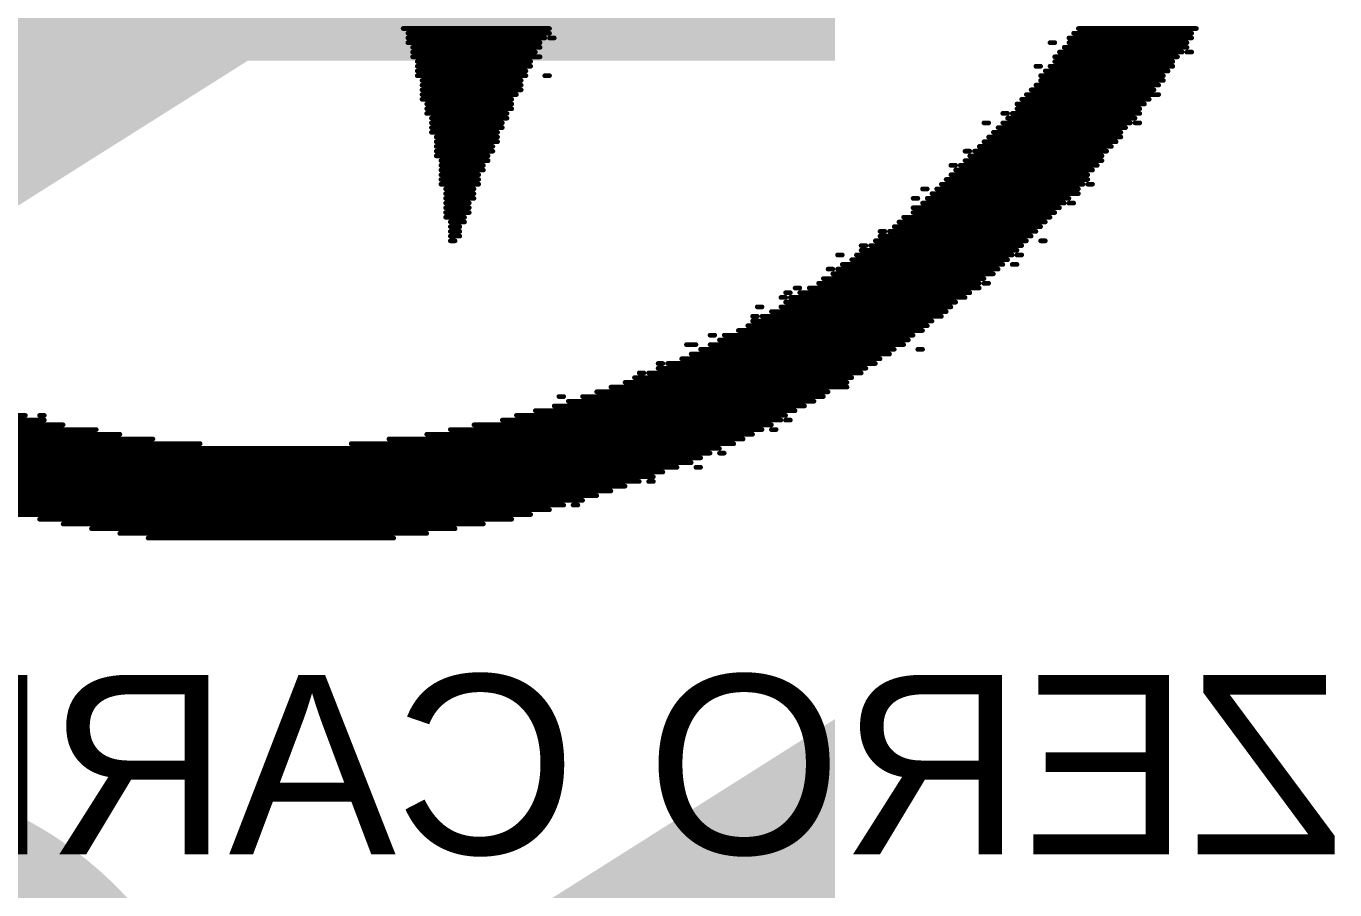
# Model space of a CAD drawing. Header units: millimetres. Extents: x -6 to 194, y -120 to 229.
# Drawn here: x 39.46 to 46.5, y 125.44 to 130.09 of the extents above; entities that cross this region are included whole.
import ezdxf

# ---------------------------------------------------------------- set-up
doc = ezdxf.new("R2010")
doc.units = ezdxf.units.MM
doc.layers.add('BottomOverlay', color=54, linetype='Continuous')
doc.layers.add('TopOverlay', color=2, linetype='Continuous')
doc.styles.add('Arial', font='', dxfattribs={"height": 0.2})
doc.styles.get('Arial').set_extended_font_data('Arial')

msp = doc.modelspace()

# ---------------------------------------------------------------- linework, layer by layer
at = {"layer": 'BottomOverlay', "const_width": 0.0254}
for points in [[(41.4909, 130.0734), (42.2783, 130.0734)], [(41.5163, 130.048), (42.2783, 130.048)], [(41.5163, 130.0226), (42.2529, 130.0226)], [(42.2783, 130.0226), (42.3037, 130.0226)], [(45.0723, 130.0226), (45.7327, 130.0226)], [(45.0977, 130.048), (45.7327, 130.048)], [(45.1231, 130.0734), (45.7581, 130.0734)], [(41.5163, 129.9972), (42.2275, 129.9972)], [(41.5417, 129.9718), (42.2275, 129.9718)], [(41.5417, 129.9464), (42.2021, 129.9464)], [(44.9707, 129.9972), (44.9961, 129.9972)], [(45.0215, 129.9464), (45.6819, 129.9464)], [(45.0469, 129.9718), (45.7073, 129.9718)], [(45.0723, 129.9972), (45.7073, 129.9972)], [(45.7073, 129.9464), (45.7327, 129.9464)], [(41.5417, 129.921), (42.2275, 129.921)], [(41.5671, 129.8956), (42.1767, 129.8956)], [(41.5671, 129.8702), (42.1767, 129.8702)], [(44.8945, 129.8702), (44.9199, 129.8702)], [(44.9707, 129.8702), (45.6311, 129.8702)], [(44.9961, 129.921), (45.6565, 129.921)], [(44.9961, 129.8956), (45.6311, 129.8956)], [(41.5671, 129.8448), (42.1513, 129.8448)], [(41.5671, 129.8194), (42.1513, 129.8194)], [(42.2529, 129.8194), (42.2783, 129.8194)], [(44.9199, 129.8194), (45.5803, 129.8194)], [(44.9453, 129.8448), (45.6057, 129.8448)], [(41.5925, 129.794), (42.1259, 129.794)], [(41.5925, 129.7686), (42.1259, 129.7686)], [(41.5925, 129.7432), (42.1259, 129.7432)], [(44.8691, 129.7432), (45.5295, 129.7432)], [(44.8945, 129.7686), (45.5549, 129.7686)], [(44.9199, 129.794), (45.5803, 129.794)], [(41.5925, 129.7178), (42.1005, 129.7178)], [(41.5925, 129.6924), (42.0751, 129.6924)], [(41.6179, 129.667), (42.0751, 129.667)], [(44.7929, 129.667), (45.4787, 129.667)], [(44.8183, 129.6924), (45.5041, 129.6924)], [(44.8437, 129.7178), (45.5549, 129.7178)], [(41.6179, 129.6416), (42.0751, 129.6416)], [(41.6179, 129.6162), (42.0497, 129.6162)], [(41.6433, 129.5908), (42.0497, 129.5908)], [(44.7167, 129.6162), (44.7421, 129.6162)], [(44.7421, 129.5908), (45.4279, 129.5908)], [(44.7675, 129.6162), (45.4533, 129.6162)], [(44.7929, 129.6416), (45.4533, 129.6416)], [(41.6433, 129.5654), (42.0243, 129.5654)], [(41.6433, 129.54), (42.0243, 129.54)], [(44.6151, 129.5654), (44.6405, 129.5654)], [(44.6913, 129.54), (45.3771, 129.54)], [(44.7167, 129.5654), (45.4025, 129.5654)], [(45.4279, 129.5654), (45.4533, 129.5654)], [(41.6433, 129.5146), (41.9989, 129.5146)], [(41.6687, 129.4892), (41.9989, 129.4892)], [(41.6687, 129.4638), (41.9989, 129.4638)], [(44.6151, 129.4638), (45.3263, 129.4638)], [(44.6405, 129.4892), (45.3517, 129.4892)], [(44.6659, 129.5146), (45.3517, 129.5146)], [(41.6687, 129.4384), (41.9735, 129.4384)], [(41.6687, 129.413), (41.9735, 129.413)], [(41.6687, 129.3876), (41.9481, 129.3876)], [(44.5135, 129.413), (44.5389, 129.413)], [(44.5389, 129.3876), (45.2501, 129.3876)], [(44.5643, 129.413), (45.2755, 129.413)], [(44.5897, 129.4384), (45.3009, 129.4384)], [(41.6941, 129.3622), (41.9481, 129.3622)], [(41.6941, 129.3368), (41.9227, 129.3368)], [(41.6941, 129.3114), (41.9227, 129.3114)], [(44.4373, 129.3368), (44.4627, 129.3368)], [(44.4627, 129.3114), (45.1993, 129.3114)], [(44.4881, 129.3368), (45.2247, 129.3368)], [(44.5135, 129.3622), (45.2501, 129.3622)], [(41.6941, 129.286), (41.8973, 129.286)], [(41.6941, 129.2606), (41.8973, 129.2606)], [(41.6941, 129.2352), (41.8973, 129.2352)], [(44.3865, 129.2352), (45.1485, 129.2352)], [(44.4119, 129.2606), (45.1739, 129.2606)], [(44.4373, 129.286), (45.1739, 129.286)], [(45.1739, 129.2352), (45.1993, 129.2352)], [(41.7195, 129.2098), (41.8719, 129.2098)], [(41.7195, 129.1844), (41.8719, 129.1844)], [(44.2849, 129.2098), (44.3103, 129.2098)], [(44.3357, 129.1844), (45.1231, 129.1844)], [(44.3611, 129.2098), (45.1231, 129.2098)], [(41.7195, 129.159), (41.8719, 129.159)], [(41.7195, 129.1336), (41.8465, 129.1336)], [(41.7195, 129.1082), (41.8465, 129.1082)], [(44.2341, 129.159), (44.2595, 129.159)], [(44.2341, 129.1082), (45.0215, 129.1082)], [(44.2849, 129.1336), (45.0469, 129.1336)], [(44.3103, 129.159), (45.0723, 129.159)], [(45.0723, 129.1336), (45.0977, 129.1336)], [(41.7195, 129.0828), (41.8465, 129.0828)], [(41.7195, 129.0574), (41.8211, 129.0574)], [(41.7449, 129.032), (41.8211, 129.032)], [(44.1579, 129.032), (44.9453, 129.032)], [(44.1833, 129.0574), (44.9707, 129.0574)], [(44.2341, 129.0828), (44.9961, 129.0828)], [(41.7449, 129.0066), (41.7957, 129.0066)], [(41.7449, 128.9812), (41.7957, 128.9812)], [(41.7449, 128.9558), (41.7957, 128.9558)], [(44.0563, 128.9812), (44.0817, 128.9812)], [(44.0563, 128.9558), (44.8691, 128.9558)], [(44.1071, 128.9812), (44.8945, 128.9812)], [(44.1325, 129.0066), (44.9199, 129.0066)], [(41.7449, 128.9304), (41.7703, 128.9304)], [(43.9547, 128.905), (43.9801, 128.905)], [(44.0055, 128.905), (44.8183, 128.905)], [(44.0309, 128.9304), (44.8437, 128.9304)], [(44.9199, 128.9304), (44.9453, 128.9304)], [(43.8277, 128.8542), (43.8531, 128.8542)], [(43.9039, 128.8288), (44.7421, 128.8288)], [(43.9293, 128.8542), (44.7675, 128.8542)], [(43.9547, 128.8796), (44.7929, 128.8796)], [(44.7929, 128.8542), (44.8183, 128.8542)], [(43.7769, 128.778), (43.8023, 128.778)], [(43.8023, 128.7526), (44.6659, 128.7526)], [(43.8277, 128.778), (44.6913, 128.778)], [(43.8531, 128.8034), (44.7167, 128.8034)], [(44.7675, 128.8034), (44.7929, 128.8034)], [(43.5991, 128.6764), (43.6245, 128.6764)], [(43.6753, 128.6764), (44.5897, 128.6764)], [(43.7261, 128.7018), (44.5897, 128.7018)], [(43.7515, 128.7272), (44.6151, 128.7272)], [(44.6151, 128.7018), (44.6405, 128.7018)], [(43.5229, 128.6256), (43.5483, 128.6256)], [(43.5483, 128.651), (43.5737, 128.651)], [(43.5737, 128.6256), (44.5135, 128.6256)], [(43.6245, 128.651), (44.5389, 128.651)], [(43.3959, 128.5748), (43.4213, 128.5748)], [(43.4721, 128.5494), (44.4119, 128.5494)], [(43.5229, 128.5748), (44.4373, 128.5748)], [(43.5483, 128.6002), (44.4627, 128.6002)], [(43.3451, 128.4732), (44.3103, 128.4732)], [(43.3705, 128.524), (43.3959, 128.524)], [(43.3705, 128.4986), (44.3357, 128.4986)], [(43.4213, 128.524), (44.3865, 128.524)], [(43.1419, 128.4224), (43.1673, 128.4224)], [(43.1927, 128.397), (44.2087, 128.397)], [(43.2181, 128.4224), (44.2341, 128.4224)], [(43.2943, 128.4478), (44.2849, 128.4478)], [(43.0149, 128.3716), (43.0657, 128.3716)], [(43.0403, 128.3208), (44.1071, 128.3208)], [(43.0911, 128.3462), (44.1325, 128.3462)], [(43.1419, 128.3716), (44.1833, 128.3716)], [(44.2595, 128.3462), (44.2849, 128.3462)], [(42.8625, 128.27), (42.8879, 128.27)], [(42.9133, 128.27), (44.0309, 128.27)], [(42.9895, 128.2954), (44.0563, 128.2954)], [(42.7355, 128.1938), (43.9039, 128.1938)], [(42.7609, 128.2192), (42.7863, 128.2192)], [(42.8117, 128.2192), (43.9547, 128.2192)], [(42.8625, 128.2446), (43.9801, 128.2446)], [(42.5323, 128.1176), (43.7769, 128.1176)], [(42.6085, 128.143), (43.8785, 128.143)], [(42.6847, 128.1684), (43.8785, 128.1684)], [(42.3037, 128.0414), (43.6499, 128.0414)], [(42.3291, 128.0922), (42.3545, 128.0922)], [(42.3799, 128.0668), (43.7007, 128.0668)], [(42.4561, 128.0922), (43.7515, 128.0922)], [(38.0365, 127.9906), (39.4589, 127.9906)], [(39.5351, 127.9906), (39.5605, 127.9906)], [(42.1005, 127.9906), (43.5483, 127.9906)], [(42.2021, 128.016), (43.5991, 128.016)], [(38.0873, 127.9652), (39.5605, 127.9652)], [(38.1127, 127.9398), (39.6621, 127.9398)], [(38.1889, 127.9144), (39.8399, 127.9144)], [(41.7449, 127.9144), (43.4213, 127.9144)], [(41.8719, 127.9398), (43.4721, 127.9398)], [(42.0243, 127.9652), (43.5229, 127.9652)], [(43.4721, 127.9144), (43.4975, 127.9144)], [(43.5483, 127.9652), (43.5737, 127.9652)], [(38.2397, 127.889), (39.9669, 127.889)], [(38.2651, 127.8636), (40.1447, 127.8636)], [(38.3413, 127.8382), (40.3987, 127.8382)], [(41.2115, 127.8382), (43.2689, 127.8382)], [(41.4147, 127.8636), (43.3197, 127.8636)], [(41.6179, 127.889), (43.3705, 127.889)], [(38.3921, 127.8128), (43.1927, 127.8128)], [(38.4175, 127.7874), (43.1419, 127.7874)], [(38.4937, 127.762), (43.0911, 127.762)], [(43.1927, 127.7874), (43.2181, 127.7874)], [(38.5699, 127.7366), (43.0403, 127.7366)], [(38.6207, 127.7112), (42.9641, 127.7112)], [(38.6715, 127.6858), (42.8879, 127.6858)], [(43.0657, 127.7112), (43.0911, 127.7112)], [(38.7477, 127.6604), (42.8371, 127.6604)], [(38.7985, 127.635), (42.7609, 127.635)], [(42.8117, 127.635), (42.8371, 127.635)], [(38.9001, 127.6096), (42.6847, 127.6096)], [(38.9763, 127.5842), (42.6085, 127.5842)], [(39.0525, 127.5588), (42.5323, 127.5588)], [(39.1287, 127.5334), (42.4561, 127.5334)], [(39.2303, 127.508), (42.3545, 127.508)], [(39.3065, 127.4826), (42.2783, 127.4826)], [(42.4053, 127.508), (42.4307, 127.508)], [(39.4081, 127.4572), (42.1767, 127.4572)], [(39.5351, 127.4318), (42.0751, 127.4318)], [(39.6621, 127.4064), (41.9227, 127.4064)], [(39.8145, 127.381), (41.7703, 127.381)], [(39.9669, 127.3556), (41.6179, 127.3556)], [(40.1193, 127.3302), (41.4401, 127.3302)]]:
    msp.add_lwpolyline(points, dxfattribs=at)
at = {"layer": 'BottomOverlay', "const_width": 0.0127}
for points in [[(41.4845, 130.0734, 1), (41.4973, 130.0734, 1)], [(41.51, 130.048, 1), (41.5226, 130.048, 1)], [(41.51, 130.0226, 1), (41.5226, 130.0226, 1)], [(42.2465, 130.0226, 1), (42.2593, 130.0226, 1)], [(42.2719, 130.0734, 1), (42.2846, 130.0734, 1)], [(42.2719, 130.048, 1), (42.2846, 130.048, 1)], [(42.2719, 130.0226, 1), (42.2846, 130.0226, 1)], [(42.2973, 130.0226, 1), (42.31, 130.0226, 1)], [(45.066, 130.0226, 1), (45.0787, 130.0226, 1)], [(45.0913, 130.048, 1), (45.104, 130.048, 1)], [(45.1168, 130.0734, 1), (45.1294, 130.0734, 1)], [(45.7263, 130.048, 1), (45.739, 130.048, 1)], [(45.7263, 130.0226, 1), (45.739, 130.0226, 1)], [(45.7518, 130.0734, 1), (45.7644, 130.0734, 1)], [(41.51, 129.9972, 1), (41.5226, 129.9972, 1)], [(41.5354, 129.9718, 1), (41.5481, 129.9718, 1)], [(41.5354, 129.9464, 1), (41.5481, 129.9464, 1)], [(42.1957, 129.9464, 1), (42.2084, 129.9464, 1)], [(42.2211, 129.9972, 1), (42.2338, 129.9972, 1)], [(42.2211, 129.9718, 1), (42.2338, 129.9718, 1)], [(44.9644, 129.9972, 1), (44.977, 129.9972, 1)], [(44.9898, 129.9972, 1), (45.0025, 129.9972, 1)], [(45.0151, 129.9464, 1), (45.0279, 129.9464, 1)], [(45.0406, 129.9718, 1), (45.0532, 129.9718, 1)], [(45.066, 129.9972, 1), (45.0787, 129.9972, 1)], [(45.6755, 129.9464, 1), (45.6882, 129.9464, 1)], [(45.7009, 129.9972, 1), (45.7136, 129.9972, 1)], [(45.7009, 129.9718, 1), (45.7136, 129.9718, 1)], [(45.7009, 129.9464, 1), (45.7136, 129.9464, 1)], [(45.7263, 129.9464, 1), (45.739, 129.9464, 1)], [(41.5354, 129.921, 1), (41.5481, 129.921, 1)], [(41.5607, 129.8956, 1), (41.5734, 129.8956, 1)], [(41.5607, 129.8702, 1), (41.5734, 129.8702, 1)], [(42.1703, 129.8956, 1), (42.183, 129.8956, 1)], [(42.1703, 129.8702, 1), (42.183, 129.8702, 1)], [(42.2211, 129.921, 1), (42.2338, 129.921, 1)], [(44.8882, 129.8702, 1), (44.9008, 129.8702, 1)], [(44.9136, 129.8702, 1), (44.9263, 129.8702, 1)], [(44.9644, 129.8702, 1), (44.977, 129.8702, 1)], [(44.9898, 129.921, 1), (45.0025, 129.921, 1)], [(44.9898, 129.8956, 1), (45.0025, 129.8956, 1)], [(45.6247, 129.8956, 1), (45.6375, 129.8956, 1)], [(45.6247, 129.8702, 1), (45.6375, 129.8702, 1)], [(45.6501, 129.921, 1), (45.6628, 129.921, 1)], [(41.5607, 129.8448, 1), (41.5734, 129.8448, 1)], [(41.5607, 129.8194, 1), (41.5734, 129.8194, 1)], [(42.1449, 129.8448, 1), (42.1576, 129.8448, 1)], [(42.1449, 129.8194, 1), (42.1576, 129.8194, 1)], [(42.2465, 129.8194, 1), (42.2593, 129.8194, 1)], [(42.2719, 129.8194, 1), (42.2846, 129.8194, 1)], [(44.9136, 129.8194, 1), (44.9263, 129.8194, 1)], [(44.9389, 129.8448, 1), (44.9516, 129.8448, 1)], [(45.574, 129.8194, 1), (45.5866, 129.8194, 1)], [(45.5994, 129.8448, 1), (45.6121, 129.8448, 1)], [(41.5862, 129.794, 1), (41.5988, 129.794, 1)], [(41.5862, 129.7686, 1), (41.5988, 129.7686, 1)], [(41.5862, 129.7432, 1), (41.5988, 129.7432, 1)], [(42.1195, 129.794, 1), (42.1322, 129.794, 1)], [(42.1195, 129.7686, 1), (42.1322, 129.7686, 1)], [(42.1195, 129.7432, 1), (42.1322, 129.7432, 1)], [(44.8627, 129.7432, 1), (44.8755, 129.7432, 1)], [(44.8882, 129.7686, 1), (44.9008, 129.7686, 1)], [(44.9136, 129.794, 1), (44.9263, 129.794, 1)], [(45.5231, 129.7432, 1), (45.5359, 129.7432, 1)], [(45.5485, 129.7686, 1), (45.5612, 129.7686, 1)], [(45.574, 129.794, 1), (45.5866, 129.794, 1)], [(41.5862, 129.7178, 1), (41.5988, 129.7178, 1)], [(41.5862, 129.6924, 1), (41.5988, 129.6924, 1)], [(41.6115, 129.667, 1), (41.6243, 129.667, 1)], [(42.0687, 129.6924, 1), (42.0814, 129.6924, 1)], [(42.0687, 129.667, 1), (42.0814, 129.667, 1)], [(42.0941, 129.7178, 1), (42.1069, 129.7178, 1)], [(44.7865, 129.667, 1), (44.7992, 129.667, 1)], [(44.812, 129.6924, 1), (44.8246, 129.6924, 1)], [(44.8373, 129.7178, 1), (44.8501, 129.7178, 1)], [(45.4723, 129.667, 1), (45.4851, 129.667, 1)], [(45.4978, 129.6924, 1), (45.5104, 129.6924, 1)], [(45.5485, 129.7178, 1), (45.5612, 129.7178, 1)], [(41.6115, 129.6416, 1), (41.6243, 129.6416, 1)], [(41.6115, 129.6162, 1), (41.6243, 129.6162, 1)], [(41.6369, 129.5908, 1), (41.6497, 129.5908, 1)], [(42.0433, 129.6162, 1), (42.056, 129.6162, 1)], [(42.0433, 129.5908, 1), (42.056, 129.5908, 1)], [(42.0687, 129.6416, 1), (42.0814, 129.6416, 1)], [(44.7103, 129.6162, 1), (44.7231, 129.6162, 1)], [(44.7358, 129.6162, 1), (44.7484, 129.6162, 1)], [(44.7358, 129.5908, 1), (44.7484, 129.5908, 1)], [(44.7612, 129.6162, 1), (44.7739, 129.6162, 1)], [(44.7865, 129.6416, 1), (44.7992, 129.6416, 1)], [(45.4216, 129.5908, 1), (45.4342, 129.5908, 1)], [(45.447, 129.6416, 1), (45.4597, 129.6416, 1)], [(45.447, 129.6162, 1), (45.4597, 129.6162, 1)], [(41.6369, 129.5654, 1), (41.6497, 129.5654, 1)], [(41.6369, 129.54, 1), (41.6497, 129.54, 1)], [(42.0179, 129.5654, 1), (42.0306, 129.5654, 1)], [(42.0179, 129.54, 1), (42.0306, 129.54, 1)], [(44.6088, 129.5654, 1), (44.6215, 129.5654, 1)], [(44.6341, 129.5654, 1), (44.6468, 129.5654, 1)], [(44.6849, 129.54, 1), (44.6977, 129.54, 1)], [(44.7103, 129.5654, 1), (44.7231, 129.5654, 1)], [(45.3707, 129.54, 1), (45.3835, 129.54, 1)], [(45.3961, 129.5654, 1), (45.4088, 129.5654, 1)], [(45.4216, 129.5654, 1), (45.4342, 129.5654, 1)], [(45.447, 129.5654, 1), (45.4597, 129.5654, 1)], [(41.6369, 129.5146, 1), (41.6497, 129.5146, 1)], [(41.6624, 129.4892, 1), (41.675, 129.4892, 1)], [(41.6624, 129.4638, 1), (41.675, 129.4638, 1)], [(41.9926, 129.5146, 1), (42.0052, 129.5146, 1)], [(41.9926, 129.4892, 1), (42.0052, 129.4892, 1)], [(41.9926, 129.4638, 1), (42.0052, 129.4638, 1)], [(44.6088, 129.4638, 1), (44.6215, 129.4638, 1)], [(44.6341, 129.4892, 1), (44.6468, 129.4892, 1)], [(44.6596, 129.5146, 1), (44.6722, 129.5146, 1)], [(45.3199, 129.4638, 1), (45.3327, 129.4638, 1)], [(45.3454, 129.5146, 1), (45.358, 129.5146, 1)], [(45.3454, 129.4892, 1), (45.358, 129.4892, 1)], [(41.6624, 129.4384, 1), (41.675, 129.4384, 1)], [(41.6624, 129.413, 1), (41.675, 129.413, 1)], [(41.6624, 129.3876, 1), (41.675, 129.3876, 1)], [(41.9417, 129.3876, 1), (41.9545, 129.3876, 1)], [(41.9671, 129.4384, 1), (41.9798, 129.4384, 1)], [(41.9671, 129.413, 1), (41.9798, 129.413, 1)], [(44.5072, 129.413, 1), (44.5198, 129.413, 1)], [(44.5325, 129.413, 1), (44.5453, 129.413, 1)], [(44.5325, 129.3876, 1), (44.5453, 129.3876, 1)], [(44.5579, 129.413, 1), (44.5707, 129.413, 1)], [(44.5834, 129.4384, 1), (44.596, 129.4384, 1)], [(45.2437, 129.3876, 1), (45.2564, 129.3876, 1)], [(45.2692, 129.413, 1), (45.2818, 129.413, 1)], [(45.2946, 129.4384, 1), (45.3073, 129.4384, 1)], [(41.6878, 129.3622, 1), (41.7004, 129.3622, 1)], [(41.6878, 129.3368, 1), (41.7004, 129.3368, 1)], [(41.6878, 129.3114, 1), (41.7004, 129.3114, 1)], [(41.9163, 129.3368, 1), (41.929, 129.3368, 1)], [(41.9163, 129.3114, 1), (41.929, 129.3114, 1)], [(41.9417, 129.3622, 1), (41.9545, 129.3622, 1)], [(44.431, 129.3368, 1), (44.4436, 129.3368, 1)], [(44.4564, 129.3368, 1), (44.4691, 129.3368, 1)], [(44.4564, 129.3114, 1), (44.4691, 129.3114, 1)], [(44.4817, 129.3368, 1), (44.4944, 129.3368, 1)], [(44.5072, 129.3622, 1), (44.5198, 129.3622, 1)], [(45.193, 129.3114, 1), (45.2056, 129.3114, 1)], [(45.2184, 129.3368, 1), (45.2311, 129.3368, 1)], [(45.2437, 129.3622, 1), (45.2564, 129.3622, 1)], [(41.6878, 129.286, 1), (41.7004, 129.286, 1)], [(41.6878, 129.2606, 1), (41.7004, 129.2606, 1)], [(41.6878, 129.2352, 1), (41.7004, 129.2352, 1)], [(41.8909, 129.286, 1), (41.9036, 129.286, 1)], [(41.8909, 129.2606, 1), (41.9036, 129.2606, 1)], [(41.8909, 129.2352, 1), (41.9036, 129.2352, 1)], [(44.3801, 129.2352, 1), (44.3929, 129.2352, 1)], [(44.4055, 129.2606, 1), (44.4183, 129.2606, 1)], [(44.431, 129.286, 1), (44.4436, 129.286, 1)], [(45.1422, 129.2352, 1), (45.1549, 129.2352, 1)], [(45.1675, 129.286, 1), (45.1803, 129.286, 1)], [(45.1675, 129.2606, 1), (45.1803, 129.2606, 1)], [(45.1675, 129.2352, 1), (45.1803, 129.2352, 1)], [(45.193, 129.2352, 1), (45.2056, 129.2352, 1)], [(41.7131, 129.2098, 1), (41.7258, 129.2098, 1)], [(41.7131, 129.1844, 1), (41.7258, 129.1844, 1)], [(41.8655, 129.2098, 1), (41.8782, 129.2098, 1)], [(41.8655, 129.1844, 1), (41.8782, 129.1844, 1)], [(44.2786, 129.2098, 1), (44.2912, 129.2098, 1)], [(44.304, 129.2098, 1), (44.3167, 129.2098, 1)], [(44.3293, 129.1844, 1), (44.342, 129.1844, 1)], [(44.3548, 129.2098, 1), (44.3674, 129.2098, 1)], [(45.1168, 129.2098, 1), (45.1294, 129.2098, 1)], [(45.1168, 129.1844, 1), (45.1294, 129.1844, 1)], [(41.7131, 129.159, 1), (41.7258, 129.159, 1)], [(41.7131, 129.1336, 1), (41.7258, 129.1336, 1)], [(41.7131, 129.1082, 1), (41.7258, 129.1082, 1)], [(41.8402, 129.1336, 1), (41.8528, 129.1336, 1)], [(41.8402, 129.1082, 1), (41.8528, 129.1082, 1)], [(41.8655, 129.159, 1), (41.8782, 129.159, 1)], [(44.2277, 129.159, 1), (44.2405, 129.159, 1)], [(44.2277, 129.1082, 1), (44.2405, 129.1082, 1)], [(44.2531, 129.159, 1), (44.2659, 129.159, 1)], [(44.2786, 129.1336, 1), (44.2912, 129.1336, 1)], [(44.304, 129.159, 1), (44.3167, 129.159, 1)], [(45.0151, 129.1082, 1), (45.0279, 129.1082, 1)], [(45.0406, 129.1336, 1), (45.0532, 129.1336, 1)], [(45.066, 129.159, 1), (45.0787, 129.159, 1)], [(45.066, 129.1336, 1), (45.0787, 129.1336, 1)], [(45.0913, 129.1336, 1), (45.104, 129.1336, 1)], [(41.7131, 129.0828, 1), (41.7258, 129.0828, 1)], [(41.7131, 129.0574, 1), (41.7258, 129.0574, 1)], [(41.7385, 129.032, 1), (41.7512, 129.032, 1)], [(41.8147, 129.0574, 1), (41.8274, 129.0574, 1)], [(41.8147, 129.032, 1), (41.8274, 129.032, 1)], [(41.8402, 129.0828, 1), (41.8528, 129.0828, 1)], [(44.1516, 129.032, 1), (44.1643, 129.032, 1)], [(44.1769, 129.0574, 1), (44.1896, 129.0574, 1)], [(44.2277, 129.0828, 1), (44.2405, 129.0828, 1)], [(44.9389, 129.032, 1), (44.9516, 129.032, 1)], [(44.9644, 129.0574, 1), (44.977, 129.0574, 1)], [(44.9898, 129.0828, 1), (45.0025, 129.0828, 1)], [(41.7385, 129.0066, 1), (41.7512, 129.0066, 1)], [(41.7385, 128.9812, 1), (41.7512, 128.9812, 1)], [(41.7385, 128.9558, 1), (41.7512, 128.9558, 1)], [(41.7893, 129.0066, 1), (41.8021, 129.0066, 1)], [(41.7893, 128.9812, 1), (41.8021, 128.9812, 1)], [(41.7893, 128.9558, 1), (41.8021, 128.9558, 1)], [(44.05, 128.9812, 1), (44.0626, 128.9812, 1)], [(44.05, 128.9558, 1), (44.0626, 128.9558, 1)], [(44.0753, 128.9812, 1), (44.0881, 128.9812, 1)], [(44.1007, 128.9812, 1), (44.1135, 128.9812, 1)], [(44.1262, 129.0066, 1), (44.1388, 129.0066, 1)], [(44.8627, 128.9558, 1), (44.8755, 128.9558, 1)], [(44.8882, 128.9812, 1), (44.9008, 128.9812, 1)], [(44.9136, 129.0066, 1), (44.9263, 129.0066, 1)], [(41.7385, 128.9304, 1), (41.7512, 128.9304, 1)], [(41.7639, 128.9304, 1), (41.7766, 128.9304, 1)], [(43.9483, 128.905, 1), (43.9611, 128.905, 1)], [(43.9738, 128.905, 1), (43.9864, 128.905, 1)], [(43.9992, 128.905, 1), (44.0119, 128.905, 1)], [(44.0245, 128.9304, 1), (44.0372, 128.9304, 1)], [(44.812, 128.905, 1), (44.8246, 128.905, 1)], [(44.8373, 128.9304, 1), (44.8501, 128.9304, 1)], [(44.9136, 128.9304, 1), (44.9263, 128.9304, 1)], [(44.9389, 128.9304, 1), (44.9516, 128.9304, 1)], [(43.8214, 128.8542, 1), (43.834, 128.8542, 1)], [(43.8468, 128.8542, 1), (43.8595, 128.8542, 1)], [(43.8976, 128.8288, 1), (43.9102, 128.8288, 1)], [(43.9229, 128.8542, 1), (43.9357, 128.8542, 1)], [(43.9483, 128.8796, 1), (43.9611, 128.8796, 1)], [(44.7358, 128.8288, 1), (44.7484, 128.8288, 1)], [(44.7612, 128.8542, 1), (44.7739, 128.8542, 1)], [(44.7865, 128.8796, 1), (44.7992, 128.8796, 1)], [(44.7865, 128.8542, 1), (44.7992, 128.8542, 1)], [(44.812, 128.8542, 1), (44.8246, 128.8542, 1)], [(43.7705, 128.778, 1), (43.7833, 128.778, 1)], [(43.7959, 128.778, 1), (43.8087, 128.778, 1)], [(43.7959, 128.7526, 1), (43.8087, 128.7526, 1)], [(43.8214, 128.778, 1), (43.834, 128.778, 1)], [(43.8468, 128.8034, 1), (43.8595, 128.8034, 1)], [(44.6596, 128.7526, 1), (44.6722, 128.7526, 1)], [(44.6849, 128.778, 1), (44.6977, 128.778, 1)], [(44.7103, 128.8034, 1), (44.7231, 128.8034, 1)], [(44.7612, 128.8034, 1), (44.7739, 128.8034, 1)], [(44.7865, 128.8034, 1), (44.7992, 128.8034, 1)], [(43.5928, 128.6764, 1), (43.6054, 128.6764, 1)], [(43.6181, 128.6764, 1), (43.6309, 128.6764, 1)], [(43.669, 128.6764, 1), (43.6816, 128.6764, 1)], [(43.7197, 128.7018, 1), (43.7324, 128.7018, 1)], [(43.7452, 128.7272, 1), (43.7578, 128.7272, 1)], [(44.5834, 128.7018, 1), (44.596, 128.7018, 1)], [(44.5834, 128.6764, 1), (44.596, 128.6764, 1)], [(44.6088, 128.7272, 1), (44.6215, 128.7272, 1)], [(44.6088, 128.7018, 1), (44.6215, 128.7018, 1)], [(44.6341, 128.7018, 1), (44.6468, 128.7018, 1)], [(43.5166, 128.6256, 1), (43.5292, 128.6256, 1)], [(43.5419, 128.651, 1), (43.5547, 128.651, 1)], [(43.5419, 128.6256, 1), (43.5547, 128.6256, 1)], [(43.5673, 128.651, 1), (43.58, 128.651, 1)], [(43.5673, 128.6256, 1), (43.58, 128.6256, 1)], [(43.6181, 128.651, 1), (43.6309, 128.651, 1)], [(44.5072, 128.6256, 1), (44.5198, 128.6256, 1)], [(44.5325, 128.651, 1), (44.5453, 128.651, 1)], [(43.3895, 128.5748, 1), (43.4023, 128.5748, 1)], [(43.4149, 128.5748, 1), (43.4276, 128.5748, 1)], [(43.4657, 128.5494, 1), (43.4785, 128.5494, 1)], [(43.5166, 128.5748, 1), (43.5292, 128.5748, 1)], [(43.5419, 128.6002, 1), (43.5547, 128.6002, 1)], [(44.4055, 128.5494, 1), (44.4183, 128.5494, 1)], [(44.431, 128.5748, 1), (44.4436, 128.5748, 1)], [(44.4564, 128.6002, 1), (44.4691, 128.6002, 1)], [(43.3387, 128.4732, 1), (43.3514, 128.4732, 1)], [(43.3642, 128.524, 1), (43.3768, 128.524, 1)], [(43.3642, 128.4986, 1), (43.3768, 128.4986, 1)], [(43.3895, 128.524, 1), (43.4023, 128.524, 1)], [(43.4149, 128.524, 1), (43.4276, 128.524, 1)], [(44.304, 128.4732, 1), (44.3167, 128.4732, 1)], [(44.3293, 128.4986, 1), (44.342, 128.4986, 1)], [(44.3801, 128.524, 1), (44.3929, 128.524, 1)], [(43.1356, 128.4224, 1), (43.1482, 128.4224, 1)], [(43.1609, 128.4224, 1), (43.1737, 128.4224, 1)], [(43.1863, 128.397, 1), (43.199, 128.397, 1)], [(43.2117, 128.4224, 1), (43.2244, 128.4224, 1)], [(43.288, 128.4478, 1), (43.3006, 128.4478, 1)], [(44.2024, 128.397, 1), (44.215, 128.397, 1)], [(44.2277, 128.4224, 1), (44.2405, 128.4224, 1)], [(44.2786, 128.4478, 1), (44.2912, 128.4478, 1)], [(43.0085, 128.3716, 1), (43.0213, 128.3716, 1)], [(43.0339, 128.3208, 1), (43.0466, 128.3208, 1)], [(43.0593, 128.3716, 1), (43.072, 128.3716, 1)], [(43.0847, 128.3462, 1), (43.0974, 128.3462, 1)], [(43.1356, 128.3716, 1), (43.1482, 128.3716, 1)], [(44.1007, 128.3208, 1), (44.1135, 128.3208, 1)], [(44.1262, 128.3462, 1), (44.1388, 128.3462, 1)], [(44.1769, 128.3716, 1), (44.1896, 128.3716, 1)], [(44.2531, 128.3462, 1), (44.2659, 128.3462, 1)], [(44.2786, 128.3462, 1), (44.2912, 128.3462, 1)], [(42.8561, 128.27, 1), (42.8689, 128.27, 1)], [(42.8815, 128.27, 1), (42.8942, 128.27, 1)], [(42.9069, 128.27, 1), (42.9196, 128.27, 1)], [(42.9831, 128.2954, 1), (42.9958, 128.2954, 1)], [(44.0245, 128.27, 1), (44.0372, 128.27, 1)], [(44.05, 128.2954, 1), (44.0626, 128.2954, 1)], [(42.7291, 128.1938, 1), (42.7418, 128.1938, 1)], [(42.7545, 128.2192, 1), (42.7672, 128.2192, 1)], [(42.7799, 128.2192, 1), (42.7926, 128.2192, 1)], [(42.8053, 128.2192, 1), (42.818, 128.2192, 1)], [(42.8561, 128.2446, 1), (42.8689, 128.2446, 1)], [(43.8976, 128.1938, 1), (43.9102, 128.1938, 1)], [(43.9483, 128.2192, 1), (43.9611, 128.2192, 1)], [(43.9738, 128.2446, 1), (43.9864, 128.2446, 1)], [(42.5259, 128.1176, 1), (42.5386, 128.1176, 1)], [(42.6021, 128.143, 1), (42.6148, 128.143, 1)], [(42.6783, 128.1684, 1), (42.691, 128.1684, 1)], [(43.7705, 128.1176, 1), (43.7833, 128.1176, 1)], [(43.8721, 128.1684, 1), (43.8848, 128.1684, 1)], [(43.8721, 128.143, 1), (43.8848, 128.143, 1)], [(42.2973, 128.0414, 1), (42.31, 128.0414, 1)], [(42.3227, 128.0922, 1), (42.3354, 128.0922, 1)], [(42.3481, 128.0922, 1), (42.3608, 128.0922, 1)], [(42.3735, 128.0668, 1), (42.3862, 128.0668, 1)], [(42.4497, 128.0922, 1), (42.4624, 128.0922, 1)], [(43.6435, 128.0414, 1), (43.6562, 128.0414, 1)], [(43.6944, 128.0668, 1), (43.7071, 128.0668, 1)], [(43.7452, 128.0922, 1), (43.7578, 128.0922, 1)], [(39.4526, 127.9906, 1), (39.4652, 127.9906, 1)], [(39.5288, 127.9906, 1), (39.5414, 127.9906, 1)], [(39.5541, 127.9906, 1), (39.5669, 127.9906, 1)], [(42.0941, 127.9906, 1), (42.1069, 127.9906, 1)], [(42.1957, 128.016, 1), (42.2084, 128.016, 1)], [(43.5419, 127.9906, 1), (43.5547, 127.9906, 1)], [(43.5928, 128.016, 1), (43.6054, 128.016, 1)], [(39.5541, 127.9652, 1), (39.5669, 127.9652, 1)], [(39.6557, 127.9398, 1), (39.6684, 127.9398, 1)], [(39.8336, 127.9144, 1), (39.8462, 127.9144, 1)], [(41.7385, 127.9144, 1), (41.7512, 127.9144, 1)], [(41.8655, 127.9398, 1), (41.8782, 127.9398, 1)], [(42.0179, 127.9652, 1), (42.0306, 127.9652, 1)], [(43.4149, 127.9144, 1), (43.4276, 127.9144, 1)], [(43.4657, 127.9398, 1), (43.4785, 127.9398, 1)], [(43.4657, 127.9144, 1), (43.4785, 127.9144, 1)], [(43.4911, 127.9144, 1), (43.5038, 127.9144, 1)], [(43.5166, 127.9652, 1), (43.5292, 127.9652, 1)], [(43.5419, 127.9652, 1), (43.5547, 127.9652, 1)], [(43.5673, 127.9652, 1), (43.58, 127.9652, 1)], [(39.9605, 127.889, 1), (39.9733, 127.889, 1)], [(40.1384, 127.8636, 1), (40.151, 127.8636, 1)], [(40.3923, 127.8382, 1), (40.4051, 127.8382, 1)], [(41.2052, 127.8382, 1), (41.2178, 127.8382, 1)], [(41.4083, 127.8636, 1), (41.421, 127.8636, 1)], [(41.6115, 127.889, 1), (41.6243, 127.889, 1)], [(43.2625, 127.8382, 1), (43.2752, 127.8382, 1)], [(43.3133, 127.8636, 1), (43.3261, 127.8636, 1)], [(43.3642, 127.889, 1), (43.3768, 127.889, 1)], [(43.0847, 127.762, 1), (43.0974, 127.762, 1)], [(43.1356, 127.7874, 1), (43.1482, 127.7874, 1)], [(43.1863, 127.8128, 1), (43.199, 127.8128, 1)], [(43.1863, 127.7874, 1), (43.199, 127.7874, 1)], [(43.2117, 127.7874, 1), (43.2244, 127.7874, 1)], [(42.8815, 127.6858, 1), (42.8942, 127.6858, 1)], [(42.9577, 127.7112, 1), (42.9704, 127.7112, 1)], [(43.0339, 127.7366, 1), (43.0466, 127.7366, 1)], [(43.0593, 127.7112, 1), (43.072, 127.7112, 1)], [(43.0847, 127.7112, 1), (43.0974, 127.7112, 1)], [(42.7545, 127.635, 1), (42.7672, 127.635, 1)], [(42.8053, 127.635, 1), (42.818, 127.635, 1)], [(42.8307, 127.6604, 1), (42.8434, 127.6604, 1)], [(42.8307, 127.635, 1), (42.8434, 127.635, 1)], [(42.5259, 127.5588, 1), (42.5386, 127.5588, 1)], [(42.6021, 127.5842, 1), (42.6148, 127.5842, 1)], [(42.6783, 127.6096, 1), (42.691, 127.6096, 1)], [(42.2719, 127.4826, 1), (42.2846, 127.4826, 1)], [(42.3481, 127.508, 1), (42.3608, 127.508, 1)], [(42.3989, 127.508, 1), (42.4117, 127.508, 1)], [(42.4243, 127.508, 1), (42.437, 127.508, 1)], [(42.4497, 127.5334, 1), (42.4624, 127.5334, 1)], [(39.5288, 127.4318, 1), (39.5414, 127.4318, 1)], [(39.6557, 127.4064, 1), (39.6684, 127.4064, 1)], [(41.9163, 127.4064, 1), (41.929, 127.4064, 1)], [(42.0687, 127.4318, 1), (42.0814, 127.4318, 1)], [(42.1703, 127.4572, 1), (42.183, 127.4572, 1)], [(39.8081, 127.381, 1), (39.8209, 127.381, 1)], [(39.9605, 127.3556, 1), (39.9733, 127.3556, 1)], [(41.6115, 127.3556, 1), (41.6243, 127.3556, 1)], [(41.7639, 127.381, 1), (41.7766, 127.381, 1)], [(40.1129, 127.3302, 1), (40.1257, 127.3302, 1)], [(41.4338, 127.3302, 1), (41.4464, 127.3302, 1)]]:
    msp.add_lwpolyline(points, format="xyb", close=True, dxfattribs=at)

# ---------------------------------------------------------------- texts
at = {"layer": 'BottomOverlay', "style": 'Arial', "text_generation_flag": 2}
msp.add_text('ZERO CARBON FOOTPRINT', height=0.9652, rotation=360, dxfattribs=at).set_placement((46.5455, 125.6284))
at = {"layer": 'TopOverlay', "style": 'Arial'}
msp.add_text('PLACE BATTERY HERE', height=7.62, rotation=90, dxfattribs=at).set_placement((43.8132, 46.9996))

doc.saveas('drawing.dxf')
